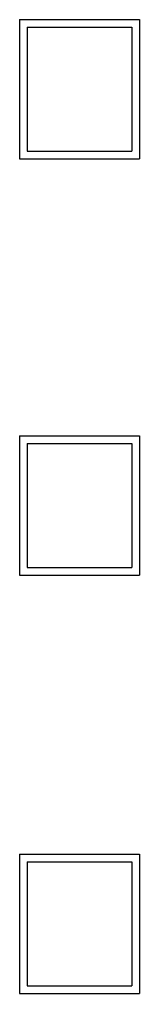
# Model space of a CAD drawing. Header units: millimetres. Extents: x -183747 to 314141, y 291435 to 411008.
# Drawn here: x 187472 to 188243, y 378046 to 384332 of the extents above; entities that cross this region are included whole.
import ezdxf

# ---------------------------------------------------------------- set-up
doc = ezdxf.new("R2010")
doc.units = ezdxf.units.MM
doc.layers.add('kivivooder', color=254, linetype='Continuous')

msp = doc.modelspace()

# ---------------------------------------------------------------- linework, layer by layer
at = {"layer": 'kivivooder'}
for p, q in [((187471.82265, 384332.42426), (187471.82265, 383432.42426)), ((187471.82265, 384332.42426), (188243.16778, 384332.42426)), ((188243.16778, 384332.42426), (188243.16778, 383432.42426)), ((187521.82265, 384282.42426), (187521.82265, 383482.42426)), ((187521.82265, 384282.42426), (188193.16778, 384282.42426)), ((188193.16778, 384282.42426), (188193.16778, 383482.42426)), ((187521.82265, 383482.42426), (188193.16778, 383482.42426)), ((187471.82265, 383432.42426), (188243.16778, 383432.42426)), ((187471.82265, 381646.3885), (188243.16778, 381646.3885)), ((187471.82265, 381646.3885), (187471.82265, 380746.3885)), ((188243.16778, 381646.3885), (188243.16778, 380746.3885)), ((187521.82265, 381596.3885), (188193.16778, 381596.3885)), ((187521.82265, 381596.3885), (187521.82265, 380796.3885)), ((188193.16778, 381596.3885), (188193.16778, 380796.3885)), ((187471.82265, 380746.3885), (188243.16778, 380746.3885)), ((187521.82265, 380796.3885), (188193.16778, 380796.3885)), ((187471.82265, 378946.3885), (187471.82265, 378046.3885)), ((187471.82265, 378946.3885), (188243.16778, 378946.3885)), ((188243.16778, 378946.3885), (188243.16778, 378046.3885)), ((187521.82265, 378896.3885), (187521.82265, 378096.3885)), ((187521.82265, 378896.3885), (188193.16778, 378896.3885)), ((188193.16778, 378896.3885), (188193.16778, 378096.3885)), ((187471.82265, 378046.3885), (188243.16778, 378046.3885)), ((187521.82265, 378096.3885), (188193.16778, 378096.3885))]:
    msp.add_line(p, q, dxfattribs=at)

doc.saveas('drawing.dxf')
